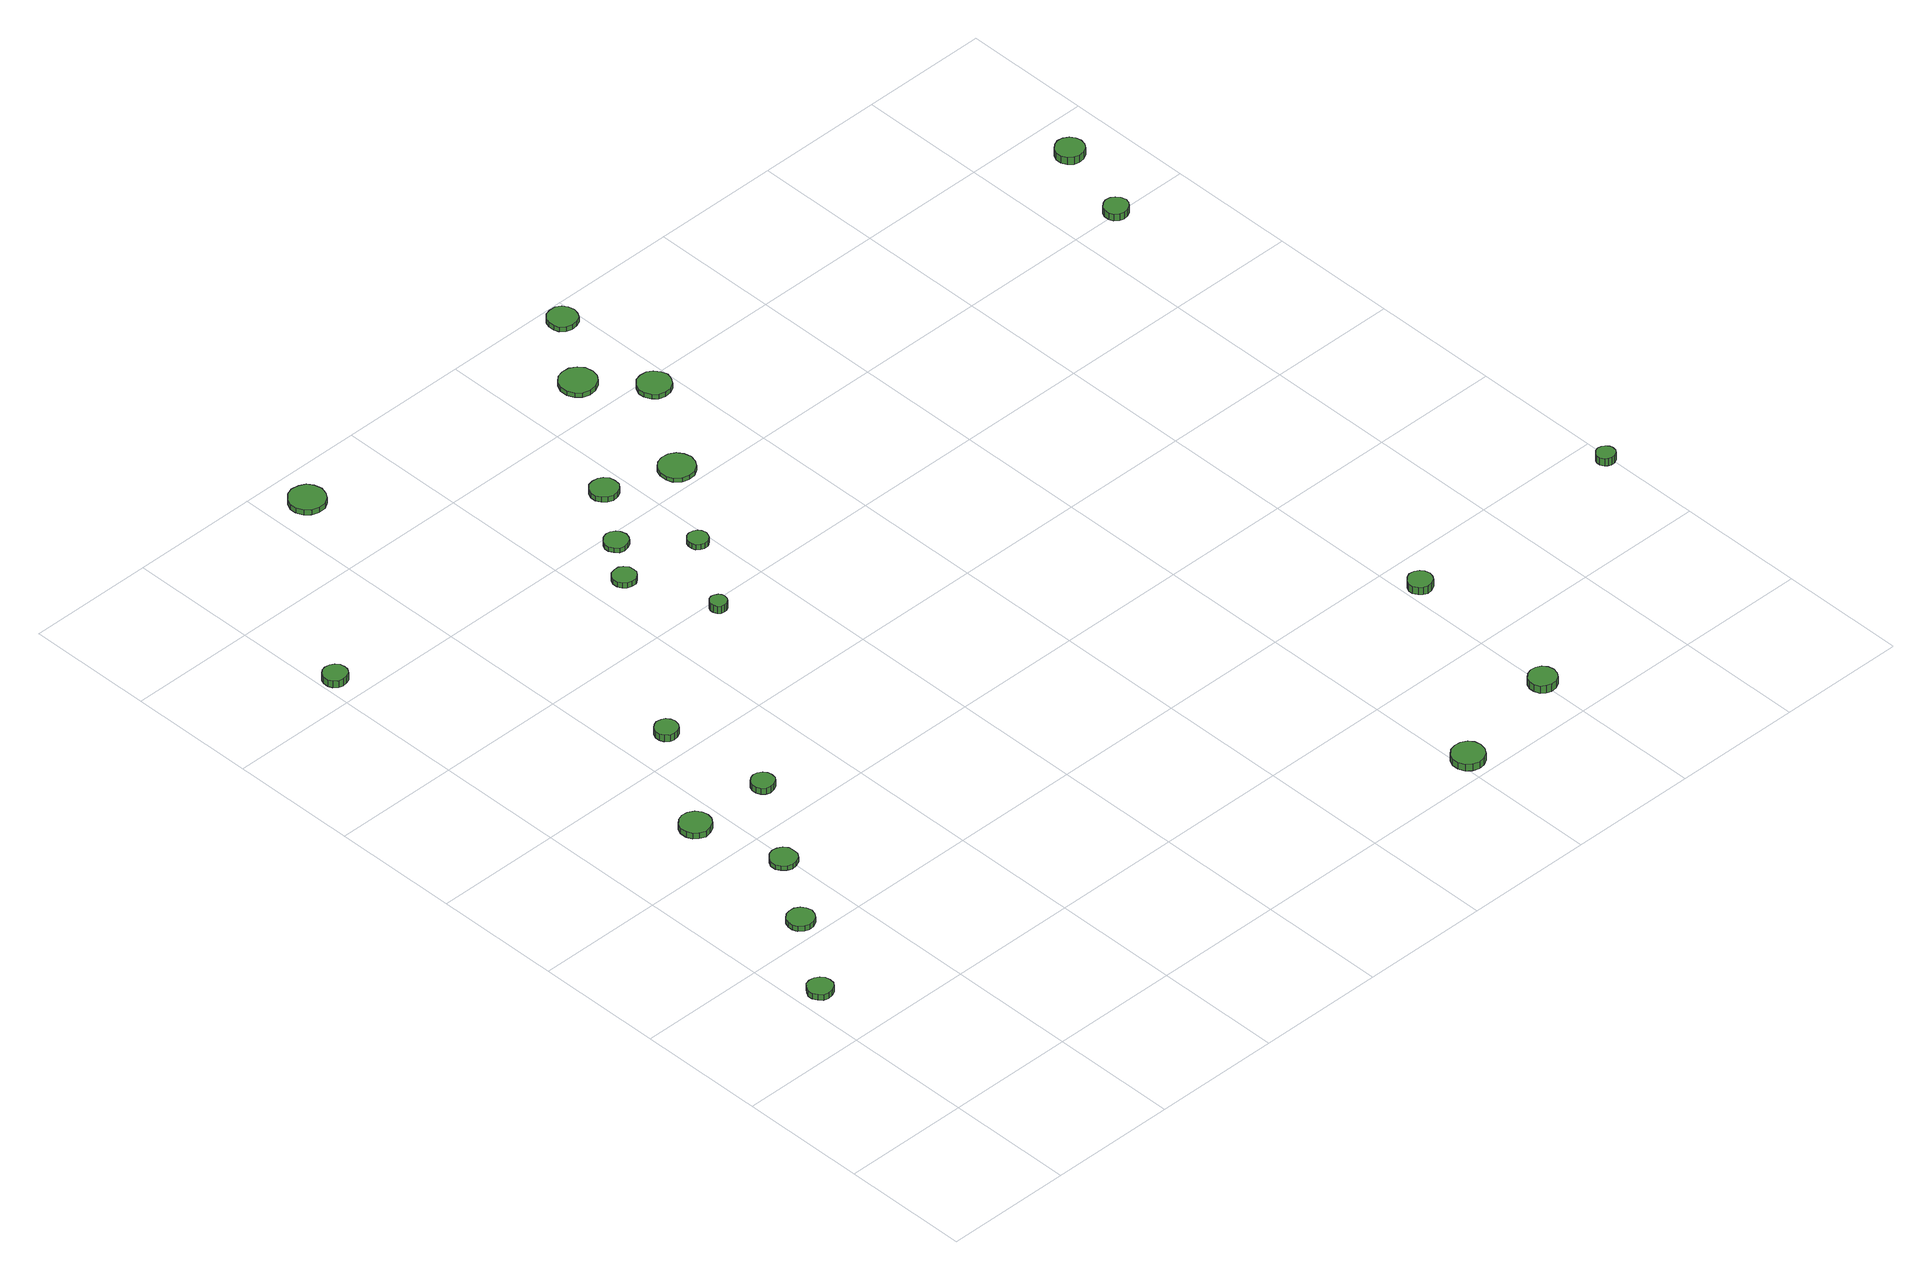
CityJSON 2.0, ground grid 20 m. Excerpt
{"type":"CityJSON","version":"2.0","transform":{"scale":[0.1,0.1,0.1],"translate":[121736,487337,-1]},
"CityObjects":{
"tree1":{"type":"SolitaryVegetationObject","attributes":{"function":"something"},"geometry":[{"type":"MultiSurface","lod":"1","boundaries":[[[0,1,2,3,4,5,6,7,8,9,10,11,12,13,14]],[[15,16,17,18,19,20,21,22,23,24,25,26,27,28,29]],[[0,29,28,1]],[[1,28,27,2]],[[2,27,26,3]],[[3,26,25,4]],[[4,25,24,5]],[[5,24,23,6]],[[6,23,22,7]],[[7,22,21,8]],[[8,21,20,9]],[[9,20,19,10]],[[10,19,18,11]],[[11,18,17,12]],[[12,17,16,13]],[[13,16,15,14]],[[14,15,29,0]]]}]},
"tree2":{"type":"SolitaryVegetationObject","attributes":{"function":"something"},"geometry":[{"type":"MultiSurface","lod":"1","boundaries":[[[30,31,32,33,34,35,36,37,38,39,40,41,42,43,44]],[[45,46,47,48,49,50,51,52,53,54,55,56,57,58,59]],[[30,59,58,31]],[[31,58,57,32]],[[32,57,56,33]],[[33,56,55,34]],[[34,55,54,35]],[[35,54,53,36]],[[36,53,52,37]],[[37,52,51,38]],[[38,51,50,39]],[[39,50,49,40]],[[40,49,48,41]],[[41,48,47,42]],[[42,47,46,43]],[[43,46,45,44]],[[44,45,59,30]]]}]},
"tree3":{"type":"SolitaryVegetationObject","attributes":{"function":"something"},"geometry":[{"type":"MultiSurface","lod":"1","boundaries":[[[60,61,62,63,64,65,66,67,68,69,70,71,72,73,74]],[[75,76,77,78,79,80,81,82,83,84,85,86,87,88,89]],[[60,89,88,61]],[[61,88,87,62]],[[62,87,86,63]],[[63,86,85,64]],[[64,85,84,65]],[[65,84,83,66]],[[66,83,82,67]],[[67,82,81,68]],[[68,81,80,69]],[[69,80,79,70]],[[70,79,78,71]],[[71,78,77,72]],[[72,77,76,73]],[[73,76,75,74]],[[74,75,89,60]]]}]},
"tree4":{"type":"SolitaryVegetationObject","attributes":{"function":"something"},"geometry":[{"type":"MultiSurface","lod":"1","boundaries":[[[90,91,92,93,94,95,96,97,98,99,100,101,102,103,104]],[[105,106,107,108,109,110,111,112,113,114,115,116,117,118,119]],[[90,119,118,91]],[[91,118,117,92]],[[92,117,116,93]],[[93,116,115,94]],[[94,115,114,95]],[[95,114,113,96]],[[96,113,112,97]],[[97,112,111,98]],[[98,111,110,99]],[[99,110,109,100]],[[100,109,108,101]],[[101,108,107,102]],[[102,107,106,103]],[[103,106,105,104]],[[104,105,119,90]]]}]},
"tree5":{"type":"SolitaryVegetationObject","attributes":{"function":"something"},"geometry":[{"type":"MultiSurface","lod":"1","boundaries":[[[120,121,122,123,124,125,126,127,128,129,130,131,132,133,134]],[[135,136,137,138,139,140,141,142,143,144,145,146,147,148,149]],[[120,149,148,121]],[[121,148,147,122]],[[122,147,146,123]],[[123,146,145,124]],[[124,145,144,125]],[[125,144,143,126]],[[126,143,142,127]],[[127,142,141,128]],[[128,141,140,129]],[[129,140,139,130]],[[130,139,138,131]],[[131,138,137,132]],[[132,137,136,133]],[[133,136,135,134]],[[134,135,149,120]]]}]},
"tree6":{"type":"SolitaryVegetationObject","attributes":{"function":"something"},"geometry":[{"type":"MultiSurface","lod":"1","boundaries":[[[150,151,152,153,154,155,156,157,158,159,160,161,162,163,164]],[[165,166,167,168,169,170,171,172,173,174,175,176,177,178,179]],[[150,179,178,151]],[[151,178,177,152]],[[152,177,176,153]],[[153,176,175,154]],[[154,175,174,155]],[[155,174,173,156]],[[156,173,172,157]],[[157,172,171,158]],[[158,171,170,159]],[[159,170,169,160]],[[160,169,168,161]],[[161,168,167,162]],[[162,167,166,163]],[[163,166,165,164]],[[164,165,179,150]]]}]},
"tree7":{"type":"SolitaryVegetationObject","attributes":{"function":"something"},"geometry":[{"type":"MultiSurface","lod":"1","boundaries":[[[180,181,182,183,184,185,186,187,188,189,190,191,192,193,194]],[[195,196,197,198,199,200,201,202,203,204,205,206,207,208,209]],[[180,209,208,181]],[[181,208,207,182]],[[182,207,206,183]],[[183,206,205,184]],[[184,205,204,185]],[[185,204,203,186]],[[186,203,202,187]],[[187,202,201,188]],[[188,201,200,189]],[[189,200,199,190]],[[190,199,198,191]],[[191,198,197,192]],[[192,197,196,193]],[[193,196,195,194]],[[194,195,209,180]]]}]},
"tree8":{"type":"SolitaryVegetationObject","attributes":{"function":"something"},"geometry":[{"type":"MultiSurface","lod":"1","boundaries":[[[210,211,212,213,214,215,216,217,218,219,220,221,222,223,224]],[[225,226,227,228,229,230,231,232,233,234,235,236,237,238,239]],[[210,239,238,211]],[[211,238,237,212]],[[212,237,236,213]],[[213,236,235,214]],[[214,235,234,215]],[[215,234,233,216]],[[216,233,232,217]],[[217,232,231,218]],[[218,231,230,219]],[[219,230,229,220]],[[220,229,228,221]],[[221,228,227,222]],[[222,227,226,223]],[[223,226,225,224]],[[224,225,239,210]]]}]},
"tree9":{"type":"SolitaryVegetationObject","attributes":{"function":"something"},"geometry":[{"type":"MultiSurface","lod":"1","boundaries":[[[240,241,242,243,244,245,246,247,248,249,250,251,252,253,254]],[[255,256,257,258,259,260,261,262,263,264,265,266,267,268,269]],[[240,269,268,241]],[[241,268,267,242]],[[242,267,266,243]],[[243,266,265,244]],[[244,265,264,245]],[[245,264,263,246]],[[246,263,262,247]],[[247,262,261,248]],[[248,261,260,249]],[[249,260,259,250]],[[250,259,258,251]],[[251,258,257,252]],[[252,257,256,253]],[[253,256,255,254]],[[254,255,269,240]]]}]},
"tree10":{"type":"SolitaryVegetationObject","attributes":{"function":"something"},"geometry":[{"type":"MultiSurface","lod":"1","boundaries":[[[270,271,272,273,274,275,276,277,278,279,280,281,282,283,284]],[[285,286,287,288,289,290,291,292,293,294,295,296,297,298,299]],[[270,299,298,271]],[[271,298,297,272]],[[272,297,296,273]],[[273,296,295,274]],[[274,295,294,275]],[[275,294,293,276]],[[276,293,292,277]],[[277,292,291,278]],[[278,291,290,279]],[[279,290,289,280]],[[280,289,288,281]],[[281,288,287,282]],[[282,287,286,283]],[[283,286,285,284]],[[284,285,299,270]]]}]},
"tree11":{"type":"SolitaryVegetationObject","attributes":{"function":"something"},"geometry":[{"type":"MultiSurface","lod":"1","boundaries":[[[300,301,302,303,304,305,306,307,308,309,310,311,312,313,314]],[[315,316,317,318,319,320,321,322,323,324,325,326,327,328,329]],[[300,329,328,301]],[[301,328,327,302]],[[302,327,326,303]],[[303,326,325,304]],[[304,325,324,305]],[[305,324,323,306]],[[306,323,322,307]],[[307,322,321,308]],[[308,321,320,309]],[[309,320,319,310]],[[310,319,318,311]],[[311,318,317,312]],[[312,317,316,313]],[[313,316,315,314]],[[314,315,329,300]]]}]},
"tree12":{"type":"SolitaryVegetationObject","attributes":{"function":"something"},"geometry":[{"type":"MultiSurface","lod":"1","boundaries":[[[330,331,332,333,334,335,336,337,338,339,340,341,342,343,344]],[[345,346,347,348,349,350,351,352,353,354,355,356,357,358,359]],[[330,359,358,331]],[[331,358,357,332]],[[332,357,356,333]],[[333,356,355,334]],[[334,355,354,335]],[[335,354,353,336]],[[336,353,352,337]],[[337,352,351,338]],[[338,351,350,339]],[[339,350,349,340]],[[340,349,348,341]],[[341,348,347,342]],[[342,347,346,343]],[[343,346,345,344]],[[344,345,359,330]]]}]},
"tree13":{"type":"SolitaryVegetationObject","attributes":{"function":"something"},"geometry":[{"type":"MultiSurface","lod":"1","boundaries":[[[360,361,362,363,364,365,366,367,368,369,370,371,372,373,374]],[[375,376,377,378,379,380,381,382,383,384,385,386,387,388,389]],[[360,389,388,361]],[[361,388,387,362]],[[362,387,386,363]],[[363,386,385,364]],[[364,385,384,365]],[[365,384,383,366]],[[366,383,382,367]],[[367,382,381,368]],[[368,381,380,369]],[[369,380,379,370]],[[370,379,378,371]],[[371,378,377,372]],[[372,377,376,373]],[[373,376,375,374]],[[374,375,389,360]]]}]},
"tree14":{"type":"SolitaryVegetationObject","attributes":{"function":"something"},"geometry":[{"type":"MultiSurface","lod":"1","boundaries":[[[390,391,392,393,394,395,396,397,398,399,400,401,402,403,404]],[[405,406,407,408,409,410,411,412,413,414,415,416,417,418,419]],[[390,419,418,391]],[[391,418,417,392]],[[392,417,416,393]],[[393,416,415,394]],[[394,415,414,395]],[[395,414,413,396]],[[396,413,412,397]],[[397,412,411,398]],[[398,411,410,399]],[[399,410,409,400]],[[400,409,408,401]],[[401,408,407,402]],[[402,407,406,403]],[[403,406,405,404]],[[404,405,419,390]]]}]},
"tree15":{"type":"SolitaryVegetationObject","attributes":{"function":"something"},"geometry":[{"type":"MultiSurface","lod":"1","boundaries":[[[420,421,422,423,424,425,426,427,428,429,430,431,432,433,434]],[[435,436,437,438,439,440,441,442,443,444,445,446,447,448,449]],[[420,449,448,421]],[[421,448,447,422]],[[422,447,446,423]],[[423,446,445,424]],[[424,445,444,425]],[[425,444,443,426]],[[426,443,442,427]],[[427,442,441,428]],[[428,441,440,429]],[[429,440,439,430]],[[430,439,438,431]],[[431,438,437,432]],[[432,437,436,433]],[[433,436,435,434]],[[434,435,449,420]]]}]},
"tree16":{"type":"SolitaryVegetationObject","attributes":{"function":"something"},"geometry":[{"type":"MultiSurface","lod":"1","boundaries":[[[450,451,452,453,454,455,456,457,458,459,460,461,462,463,464]],[[465,466,467,468,469,470,471,472,473,474,475,476,477,478,479]],[[450,479,478,451]],[[451,478,477,452]],[[452,477,476,453]],[[453,476,475,454]],[[454,475,474,455]],[[455,474,473,456]],[[456,473,472,457]],[[457,472,471,458]],[[458,471,470,459]],[[459,470,469,460]],[[460,469,468,461]],[[461,468,467,462]],[[462,467,466,463]],[[463,466,465,464]],[[464,465,479,450]]]}]},
"tree17":{"type":"SolitaryVegetationObject","attributes":{"function":"something"},"geometry":[{"type":"MultiSurface","lod":"1","boundaries":[[[480,481,482,483,484,485,486,487,488,489,490,491,492,493,494]],[[495,496,497,498,499,500,501,502,503,504,505,506,507,508,509]],[[480,509,508,481]],[[481,508,507,482]],[[482,507,506,483]],[[483,506,505,484]],[[484,505,504,485]],[[485,504,503,486]],[[486,503,502,487]],[[487,502,501,488]],[[488,501,500,489]],[[489,500,499,490]],[[490,499,498,491]],[[491,498,497,492]],[[492,497,496,493]],[[493,496,495,494]],[[494,495,509,480]]]}]},
"tree18":{"type":"SolitaryVegetationObject","attributes":{"function":"something"},"geometry":[{"type":"MultiSurface","lod":"1","boundaries":[[[510,511,512,513,514,515,516,517,518,519,520,521,522,523,524]],[[525,526,527,528,529,530,531,532,533,534,535,536,537,538,539]],[[510,539,538,511]],[[511,538,537,512]],[[512,537,536,513]],[[513,536,535,514]],[[514,535,534,515]],[[515,534,533,516]],[[516,533,532,517]],[[517,532,531,518]],[[518,531,530,519]],[[519,530,529,520]],[[520,529,528,521]],[[521,528,527,522]],[[522,527,526,523]],[[523,526,525,524]],[[524,525,539,510]]]}]},
"tree19":{"type":"SolitaryVegetationObject","attributes":{"function":"something"},"geometry":[{"type":"MultiSurface","lod":"1","boundaries":[[[540,541,542,543,544,545,546,547,548,549,550,551,552,553,554]],[[555,556,557,558,559,560,561,562,563,564,565,566,567,568,569]],[[540,569,568,541]],[[541,568,567,542]],[[542,567,566,543]],[[543,566,565,544]],[[544,565,564,545]],[[545,564,563,546]],[[546,563,562,547]],[[547,562,561,548]],[[548,561,560,549]],[[549,560,559,550]],[[550,559,558,551]],[[551,558,557,552]],[[552,557,556,553]],[[553,556,555,554]],[[554,555,569,540]]]}]},
"tree20":{"type":"SolitaryVegetationObject","attributes":{"function":"something"},"geometry":[{"type":"MultiSurface","lod":"1","boundaries":[[[570,571,572,573,574,575,576,577,578,579,580,581,582,583,584]],[[585,586,587,588,589,590,591,592,593,594,595,596,597,598,599]],[[570,599,598,571]],[[571,598,597,572]],[[572,597,596,573]],[[573,596,595,574]],[[574,595,594,575]],[[575,594,593,576]],[[576,593,592,577]],[[577,592,591,578]],[[578,591,590,579]],[[579,590,589,580]],[[580,589,588,581]],[[581,588,587,582]],[[582,587,586,583]],[[583,586,585,584]],[[584,585,599,570]]]}]},
"tree21":{"type":"SolitaryVegetationObject","attributes":{"function":"something"},"geometry":[{"type":"MultiSurface","lod":"1","boundaries":[[[600,601,602,603,604,605,606,607,608,609,610,611,612,613,614]],[[615,616,617,618,619,620,621,622,623,624,625,626,627,628,629]],[[600,629,628,601]],[[601,628,627,602]],[[602,627,626,603]],[[603,626,625,604]],[[604,625,624,605]],[[605,624,623,606]],[[606,623,622,607]],[[607,622,621,608]],[[608,621,620,609]],[[609,620,619,610]],[[610,619,618,611]],[[611,618,617,612]],[[612,617,616,613]],[[613,616,615,614]],[[614,615,629,600]]]}]},
"tree22":{"type":"SolitaryVegetationObject","attributes":{"function":"something"},"geometry":[{"type":"MultiSurface","lod":"1","boundaries":[[[630,631,632,633,634,635,636,637,638,639,640,641,642,643,644]],[[645,646,647,648,649,650,651,652,653,654,655,656,657,658,659]],[[630,659,658,631]],[[631,658,657,632]],[[632,657,656,633]],[[633,656,655,634]],[[634,655,654,635]],[[635,654,653,636]],[[636,653,652,637]],[[637,652,651,638]],[[638,651,650,639]],[[639,650,649,640]],[[640,649,648,641]],[[641,648,647,642]],[[642,647,646,643]],[[643,646,645,644]],[[644,645,659,630]]]}]},
"tree23":{"type":"SolitaryVegetationObject","attributes":{"function":"something"},"geometry":[{"type":"MultiSurface","lod":"1","boundaries":[[[660,661,662,663,664,665,666,667,668,669,670,671,672,673,674]],[[675,676,677,678,679,680,681,682,683,684,685,686,687,688,689]],[[660,689,688,661]],[[661,688,687,662]],[[662,687,686,663]],[[663,686,685,664]],[[664,685,684,665]],[[665,684,683,666]],[[666,683,682,667]],[[667,682,681,668]],[[668,681,680,669]],[[669,680,679,670]],[[670,679,678,671]],[[671,678,677,672]],[[672,677,676,673]],[[673,676,675,674]],[[674,675,689,660]]]}]}
},
"vertices":[
[56,309,16],[55,317,16],[50,323,16],[43,327,16],[35,328,16],[27,326,16],[22,320,16],[18,313,16],[18,305,16],[22,298,16],[27,292,16],[35,290,16],[43,291,16],[50,295,16],[55,301,16],[55,301,6],[50,295,6],[43,291,6],[35,290,6],[27,292,6],[22,298,6],[18,305,6],[18,313,6],[22,320,6],[27,326,6],[35,328,6],[43,327,6],[50,323,6],[55,317,6],[56,309,6],
[142,433,15],[140,441,15],[135,448,15],[127,453,15],[119,453,15],[111,451,15],[104,445,15],[101,437,15],[101,429,15],[104,421,15],[111,415,15],[119,413,15],[127,413,15],[135,418,15],[140,425,15],[140,425,6],[135,418,6],[127,413,6],[119,413,6],[111,415,6],[104,421,6],[101,429,6],[101,437,6],[104,445,6],[111,451,6],[119,453,6],[127,453,6],[135,448,6],[140,441,6],[142,433,6],
[213,540,15],[212,549,15],[207,556,15],[199,560,15],[191,561,15],[183,558,15],[177,552,15],[173,545,15],[173,536,15],[177,529,15],[183,523,15],[191,520,15],[199,521,15],[207,525,15],[212,532,15],[212,532,7],[207,525,7],[199,521,7],[191,520,7],[183,523,7],[177,529,7],[173,536,7],[173,545,7],[177,552,7],[183,558,7],[191,561,7],[199,560,7],[207,556,7],[212,549,7],[213,540,7],
[180,675,17],[178,685,17],[172,693,17],[163,698,17],[153,699,17],[144,696,17],[137,689,17],[133,680,17],[133,670,17],[137,661,17],[144,655,17],[153,651,17],[163,653,17],[172,658,17],[178,666,17],[178,666,7],[172,658,7],[163,653,7],[153,651,7],[144,655,7],[137,661,7],[133,670,7],[133,680,7],[137,689,7],[144,696,7],[153,699,7],[163,698,7],[172,693,7],[178,685,7],[180,675,7],
[41,1246,19],[40,1253,19],[35,1259,19],[29,1263,19],[21,1264,19],[14,1262,19],[8,1257,19],[5,1250,19],[5,1242,19],[8,1235,19],[14,1230,19],[21,1228,19],[29,1229,19],[35,1232,19],[40,1239,19],[40,1239,7],[35,1232,7],[29,1229,7],[21,1228,7],[14,1230,7],[8,1235,7],[5,1242,7],[5,1250,7],[8,1257,7],[14,1262,7],[21,1264,7],[29,1263,7],[35,1259,7],[40,1253,7],[41,1246,7],
[301,673,18],[300,680,18],[296,686,18],[289,690,18],[282,691,18],[275,688,18],[270,684,18],[267,677,18],[267,670,18],[270,663,18],[275,658,18],[282,656,18],[289,657,18],[296,661,18],[300,666,18],[300,666,7],[296,661,7],[289,657,7],[282,656,7],[275,658,7],[270,663,7],[267,670,7],[267,677,7],[270,684,7],[275,688,7],[282,691,7],[289,690,7],[296,686,7],[300,680,7],[301,673,7],
[281,842,24],[279,849,24],[275,855,24],[269,858,24],[261,859,24],[255,857,24],[249,852,24],[246,845,24],[246,838,24],[249,831,24],[255,826,24],[261,824,24],[269,825,24],[275,828,24],[279,834,24],[279,834,12],[275,828,12],[269,825,12],[261,824,12],[255,826,12],[249,831,12],[246,838,12],[246,845,12],[249,852,12],[255,857,12],[261,859,12],[269,858,12],[275,855,12],[279,849,12],[281,842,12],
[285,1540,16],[282,1552,16],[276,1561,16],[266,1566,16],[254,1568,16],[243,1564,16],[235,1556,16],[230,1546,16],[230,1535,16],[235,1524,16],[243,1517,16],[254,1513,16],[266,1514,16],[276,1520,16],[282,1529,16],[282,1529,7],[276,1520,7],[266,1514,7],[254,1513,7],[243,1517,7],[235,1524,7],[230,1535,7],[230,1546,7],[235,1556,7],[243,1564,7],[254,1568,7],[266,1566,7],[276,1561,7],[282,1552,7],[285,1540,7],
[471,1118,16],[470,1126,16],[465,1132,16],[459,1136,16],[451,1136,16],[444,1134,16],[439,1129,16],[436,1122,16],[436,1115,16],[439,1108,16],[444,1103,16],[451,1101,16],[459,1101,16],[465,1105,16],[470,1111,16],[470,1111,7],[465,1105,7],[459,1101,7],[451,1101,7],[444,1103,7],[439,1108,7],[436,1115,7],[436,1122,7],[439,1129,7],[444,1134,7],[451,1136,7],[459,1136,7],[465,1132,7],[470,1126,7],[471,1118,7],
[516,985,22],[515,990,22],[512,994,22],[507,997,22],[502,998,22],[497,996,22],[493,992,22],[491,987,22],[491,982,22],[493,977,22],[497,973,22],[502,972,22],[507,972,22],[512,975,22],[515,979,22],[515,979,9],[512,975,9],[507,972,9],[502,972,9],[497,973,9],[493,977,9],[491,982,9],[491,987,9],[493,992,9],[497,996,9],[502,998,9],[507,997,9],[512,994,9],[515,990,9],[516,985,9],
[517,1180,15],[515,1188,15],[511,1194,15],[504,1198,15],[497,1199,15],[489,1196,15],[484,1191,15],[480,1184,15],[480,1177,15],[484,1170,15],[489,1164,15],[497,1162,15],[504,1163,15],[511,1167,15],[515,1173,15],[515,1173,7],[511,1167,7],[504,1163,7],[497,1162,7],[489,1164,7],[484,1170,7],[480,1177,7],[480,1184,7],[484,1191,7],[489,1196,7],[497,1199,7],[504,1198,7],[511,1194,7],[515,1188,7],[517,1180,7],
[597,1104,16],[595,1111,16],[592,1116,16],[586,1119,16],[579,1120,16],[573,1118,16],[568,1113,16],[566,1107,16],[566,1101,16],[568,1095,16],[573,1091,16],[579,1089,16],[586,1089,16],[592,1093,16],[595,1098,16],[595,1098,7],[592,1093,7],[586,1089,7],[579,1089,7],[573,1091,7],[568,1095,7],[566,1101,7],[566,1107,7],[568,1113,7],[573,1118,7],[579,1120,7],[586,1119,7],[592,1116,7],[595,1111,7],[597,1104,7],
[584,1270,16],[583,1279,16],[577,1286,16],[570,1290,16],[561,1291,16],[552,1289,16],[546,1283,16],[542,1275,16],[542,1266,16],[546,1258,16],[552,1252,16],[561,1249,16],[570,1250,16],[577,1254,16],[583,1261,16],[583,1261,7],[577,1254,7],[570,1250,7],[561,1249,7],[552,1252,7],[546,1258,7],[542,1266,7],[542,1275,7],[546,1283,7],[552,1289,7],[561,1291,7],[570,1290,7],[577,1286,7],[583,1279,7],[584,1270,7],
[1031,28,30],[1029,38,30],[1023,46,30],[1014,51,30],[1004,52,30],[994,49,30],[986,42,30],[982,33,30],[982,23,30],[986,13,30],[994,6,30],[1004,3,30],[1014,4,30],[1023,9,30],[1029,18,30],[1029,18,18],[1023,9,18],[1014,4,18],[1004,3,18],[994,6,18],[986,13,18],[982,23,18],[982,33,18],[986,42,18],[994,49,18],[1004,52,18],[1014,51,18],[1023,46,18],[1029,38,18],[1031,28,18],
[696,1235,14],[693,1246,14],[687,1255,14],[677,1261,14],[666,1262,14],[655,1259,14],[646,1251,14],[642,1241,14],[642,1229,14],[646,1219,14],[655,1211,14],[666,1208,14],[677,1209,14],[687,1215,14],[693,1224,14],[693,1224,7],[687,1215,7],[677,1209,7],[666,1208,7],[655,1211,7],[646,1219,7],[642,1229,7],[642,1241,7],[646,1251,7],[655,1259,7],[666,1262,7],[677,1261,7],[687,1255,7],[693,1246,7],[696,1235,7],
[725,1458,15],[723,1470,15],[716,1479,15],[706,1485,15],[694,1486,15],[683,1483,15],[675,1475,15],[670,1464,15],[670,1453,15],[675,1442,15],[683,1434,15],[694,1431,15],[706,1432,15],[716,1438,15],[723,1447,15],[723,1447,7],[716,1438,7],[706,1432,7],[694,1431,7],[683,1434,7],[675,1442,7],[670,1453,7],[670,1464,7],[675,1475,7],[683,1483,7],[694,1486,7],[706,1485,7],[716,1479,7],[723,1470,7],[725,1458,7],
[794,1381,15],[791,1391,15],[785,1400,15],[776,1405,15],[766,1406,15],[755,1403,15],[748,1396,15],[743,1386,15],[743,1376,15],[748,1366,15],[755,1359,15],[766,1356,15],[776,1357,15],[785,1362,15],[791,1371,15],[791,1371,7],[785,1362,7],[776,1357,7],[766,1356,7],[755,1359,7],[748,1366,7],[743,1376,7],[743,1386,7],[748,1396,7],[755,1403,7],[766,1406,7],[776,1405,7],[785,1400,7],[791,1391,7],[794,1381,7],
[1214,72,30],[1212,81,30],[1207,88,30],[1199,92,30],[1190,93,30],[1182,90,30],[1175,84,30],[1172,76,30],[1172,68,30],[1175,59,30],[1182,54,30],[1190,51,30],[1199,52,30],[1207,56,30],[1212,63,30],[1212,63,17],[1207,56,17],[1199,52,17],[1190,51,17],[1182,54,17],[1175,59,17],[1172,68,17],[1172,76,17],[1175,84,17],[1182,90,17],[1190,93,17],[1199,92,17],[1207,88,17],[1212,81,17],[1214,72,17],
[798,1569,15],[796,1578,15],[791,1586,15],[783,1591,15],[773,1591,15],[764,1589,15],[757,1582,15],[754,1574,15],[754,1564,15],[757,1556,15],[764,1550,15],[773,1547,15],[783,1548,15],[791,1552,15],[796,1560,15],[796,1560,7],[791,1552,7],[783,1548,7],[773,1547,7],[764,1550,7],[757,1556,7],[754,1564,7],[754,1574,7],[757,1582,7],[764,1589,7],[773,1591,7],[783,1591,7],[791,1586,7],[796,1578,7],[798,1569,7],
[1234,336,31],[1232,343,31],[1228,349,31],[1221,353,31],[1213,354,31],[1206,351,31],[1201,346,31],[1197,339,31],[1197,332,31],[1201,325,31],[1206,320,31],[1213,317,31],[1221,318,31],[1228,322,31],[1232,328,31],[1232,328,18],[1228,322,18],[1221,318,18],[1213,317,18],[1206,320,18],[1201,325,18],[1197,332,18],[1197,339,18],[1201,346,18],[1206,351,18],[1213,354,18],[1221,353,18],[1228,349,18],[1232,343,18],[1234,336,18],
[1600,350,30],[1599,355,30],[1595,360,30],[1590,363,30],[1584,364,30],[1579,362,30],[1575,358,30],[1572,353,30],[1572,347,30],[1575,341,30],[1579,338,30],[1584,336,30],[1590,336,30],[1595,339,30],[1599,344,30],[1599,344,17],[1595,339,17],[1590,336,17],[1584,336,17],[1579,338,17],[1575,341,17],[1572,347,17],[1572,353,17],[1575,358,17],[1579,362,17],[1584,364,17],[1590,363,17],[1595,360,17],[1599,355,17],[1600,350,17],
[1494,1197,25],[1492,1205,25],[1487,1211,25],[1481,1215,25],[1473,1216,25],[1466,1213,25],[1460,1208,25],[1457,1201,25],[1457,1193,25],[1460,1186,25],[1466,1181,25],[1473,1179,25],[1481,1180,25],[1487,1184,25],[1492,1190,25],[1492,1190,13],[1487,1184,13],[1481,1180,13],[1473,1179,13],[1466,1181,13],[1460,1186,13],[1457,1193,13],[1457,1201,13],[1460,1208,13],[1466,1213,13],[1473,1216,13],[1481,1215,13],[1487,1211,13],[1492,1205,13],[1494,1197,13],
[1535,1327,28],[1533,1336,28],[1528,1343,28],[1520,1348,28],[1511,1349,28],[1503,1346,28],[1496,1340,28],[1492,1332,28],[1492,1323,28],[1496,1314,28],[1503,1308,28],[1511,1306,28],[1520,1307,28],[1528,1311,28],[1533,1318,28],[1533,1318,15],[1528,1311,15],[1520,1307,15],[1511,1306,15],[1503,1308,15],[1496,1314,15],[1492,1323,15],[1492,1332,15],[1496,1340,15],[1503,1346,15],[1511,1349,15],[1520,1348,15],[1528,1343,15],[1533,1336,15],[1535,1327,15]
]}
